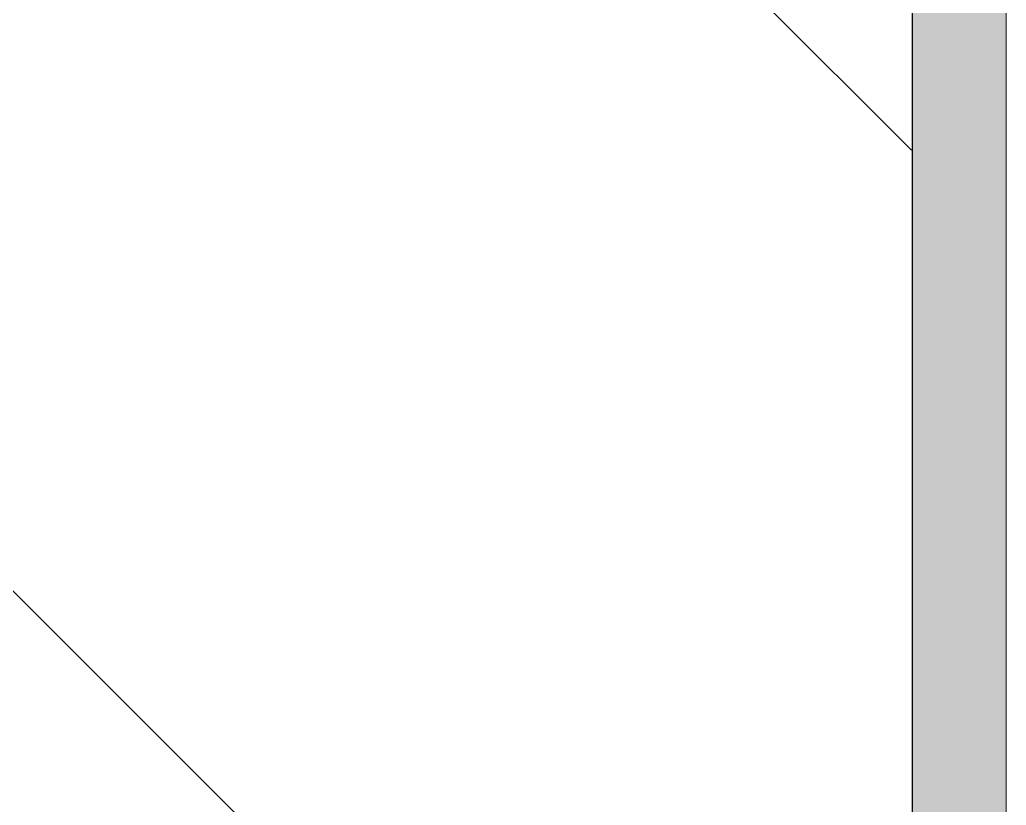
# Model space of a CAD drawing. Header units: millimetres. Extents: x 97 to 214665, y -4577 to 61202.
# Drawn here: x 178803.1 to 178908.1, y 19335.1 to 19418.8 of the extents above; entities that cross this region are included whole.
import ezdxf

# ---------------------------------------------------------------- set-up
doc = ezdxf.new("R2010")
doc.units = ezdxf.units.MM
for name, color, linetype, lineweight in [('A-WALL-____-MCUT', 113, 'Continuous', 9), ('A-WALL-____-PATT', 111, 'Continuous', 9), ('S-COLS-____-MCUT', 52, 'Continuous', 9), ('S-COLS-____-OTLN', 52, 'Continuous', 9)]:
    doc.layers.add(name, color=color, linetype=linetype, lineweight=lineweight)

# ---------------------------------------------------------------- blocks, each defined once
blk = doc.blocks.new('0083_СОШ675_АР_R22_rvt-1-О_АИ_ПП_4_200_Целиком')
at = {"layer": 'S-COLS-____-OTLN', "lineweight": 5}
h = blk.add_hatch(dxfattribs=at)
h.set_pattern_fill('FP_31', color=256, style=0, pattern_type=2)
h.set_pattern_definition([(135, (0, 0), (-142.5612, -142.5612), []), (135, (142.56, 0), (-142.5612, -142.5612), [252.016, -50.403, 3.353, -47.05])])
h.paths.add_polyline_path([(121000, 19025), (121400, 19025), (121399.87, 19425), (121000, 19425), (121000, 19256.58)])
at = {"layer": 'S-COLS-____-MCUT', "color": 130, "lineweight": 25}
blk.add_line((121400, 19025), (121400, 19425), dxfattribs=at)

msp = doc.modelspace()

# ---------------------------------------------------------------- hatches: boundary and pattern name
at = {"layer": 'A-WALL-____-PATT'}
msp.add_hatch(color=7, dxfattribs=at).paths.add_polyline_path([(178908.09249, 19030), (178908.09249, 19424.999414), (178898.09249, 19424.999414), (178898.09249, 19030)])

# ---------------------------------------------------------------- linework, layer by layer
at = {"layer": 'A-WALL-____-MCUT', "color": 7}
for p, q in [((178898.09249, 19424.999414), (178898.09249, 19025)), ((178908.09249, 19025), (178908.09249, 19424.999414))]:
    msp.add_line(p, q, dxfattribs=at)

# ---------------------------------------------------------------- block references
at = {"color": 250, "lineweight": 5}
msp.add_blockref('0083_СОШ675_АР_R22_rvt-1-О_АИ_ПП_4_200_Целиком', (57498.114412, 0), dxfattribs=at)

doc.saveas('drawing.dxf')
